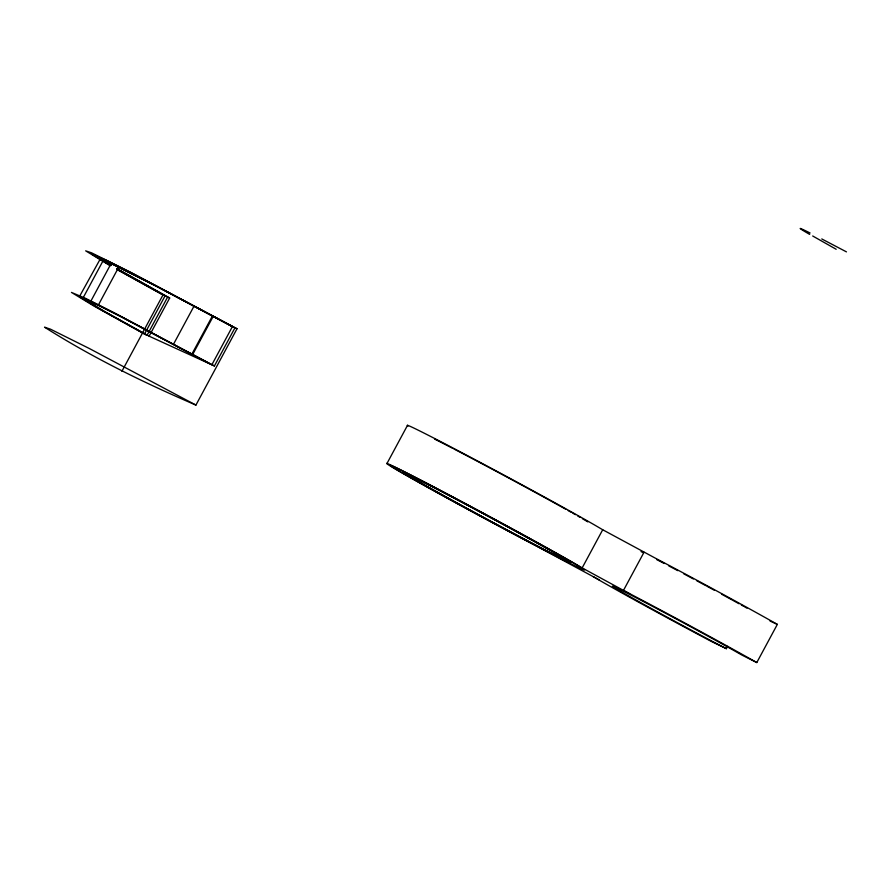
<?xml version="1.0" encoding="UTF-8"?>
<svg xmlns="http://www.w3.org/2000/svg" width="891" height="891" viewBox="0 0 891 891"><rect width="100%" height="100%" fill="white"/><g stroke="black" fill="none" stroke-linecap="round" stroke-linejoin="round"><path stroke-width="1.34" d="M79.399 296.647L100.627 258.312L155.814 285.777L232.395 326.629L211.846 364.798L118.548 315.28L92.709 302.238L79.399 296.647L99.803 309.043L147.06 335.25L167.619 297.082L169.669 298.017L149.12 336.185L104.86 311.638L85.748 300.033L98.222 305.279L122.423 317.486L209.786 363.862L149.12 336.185M82.562 298.864L103.111 260.695L99.948 258.479M90.592 301.648L111.141 263.48L158.62 287.437L232.395 326.629M98.222 305.279L118.77 267.111M121.889 371.313L162.986 294.966L165.047 295.912L144.498 334.08L93.488 305.791L71.458 292.415L85.826 298.452L113.714 312.529L214.408 365.967L234.968 327.799L237.017 328.746L195.92 405.082C143.763 382.629 92.541 357.625 44.55 327.186L50.464 329.158L89.3 348.492L195.92 405.082M173.467 344.294L194.026 306.125M191.866 354.161L212.414 315.993M192.712 354.44L213.261 316.272M386.984 463.465L407.532 425.297M629.703 593.807L582.157 567.923L602.706 529.755L595.377 525.445A114.304 1.994 28.3 0 0 476.139 460.235A114.304 1.994 28.3 0 0 408.067 426.021M644.026 552.242L623.466 590.41L634.258 596.057A108.39 1.893 28.3 0 1 753.619 660.754L756.793 662.559L777.342 624.391L774.168 622.586A108.39 1.893 28.3 0 0 654.818 557.877L602.706 529.755M593.172 576.588L598.563 579.763A108.39 1.893 28.3 0 0 711.642 641.598L726.377 648.681L727.657 646.298M111.141 263.48L106.296 261.865L111.42 265.251M144.498 334.08L147.06 335.25M211.846 364.798L214.408 365.967M770.047 621.06L777.342 624.391M756.793 662.559L741.813 655.03A78.831 1.381 28.3 0 0 647.144 603.497A78.831 1.381 28.3 0 0 621.183 591.646A78.831 1.381 28.3 0 0 715.841 643.191L726.377 648.681M821.769 238.933L846.45 251.875M237.017 328.746L130.409 272.145L91.561 252.821L85.659 250.85L108.98 265.017M234.968 327.799L134.274 274.361L106.374 260.283L92.007 254.236L110.684 265.685M599.409 579.985L537.184 546.439A114.304 1.994 28.3 0 1 399.914 471.707A114.304 1.994 28.3 0 1 437.57 488.881A114.304 1.994 28.3 0 1 574.829 563.613L582.157 567.923M169.669 298.017L116.799 268.492M167.619 297.082L116.91 268.87M165.047 295.912L117.657 269.661M162.986 294.966L117.233 269.672M836.181 249.28L812.681 235.981M103.111 260.695L110.005 264.883M641.019 551.585A78.831 1.381 28.3 0 1 643.324 552.732M656.589 559.526A78.831 1.381 28.3 0 1 664.207 563.502M668.773 565.896A78.831 1.381 28.3 0 1 677.795 570.652M683.675 573.771A78.831 1.381 28.3 0 1 693.398 578.961M696.773 580.776A78.831 1.381 28.3 0 1 705.872 585.665M706.997 586.278A78.831 1.381 28.3 0 1 714.37 590.265M721.599 594.197A78.831 1.381 28.3 0 1 732.001 599.888M733.115 600.489A78.831 1.381 28.3 0 1 739.051 603.764M741.334 605.022A78.831 1.381 28.3 0 1 743.551 606.259M744.631 606.86A78.831 1.381 28.3 0 1 746.97 608.163M434.596 439.096A95.582 1.671 28.3 0 1 452.806 448.396M453.942 448.986A95.582 1.671 28.3 0 1 565.818 509.273M568.18 510.599A95.582 1.671 28.3 0 1 571.521 512.481M572.857 513.227A95.582 1.671 28.3 0 1 575.408 514.675M577.802 516.045A95.582 1.671 28.3 0 1 580.019 517.315M582.38 518.673A95.582 1.671 28.3 0 1 587.782 521.87M809.663 234.4A82.774 1.448 28.3 0 1 810.097 232.996M432.903 490.15A110.361 1.927 28.3 0 0 584.296 569.984A110.361 1.927 28.3 0 0 444.91 492.834A110.361 1.927 28.3 0 0 432.903 490.15M440.689 494.082A94.591 1.648 28.3 0 0 570.452 562.511A94.591 1.648 28.3 0 0 450.98 496.376A94.591 1.648 28.3 0 0 440.689 494.082M442.638 495.062A90.659 1.582 28.3 0 0 566.988 560.639A90.659 1.582 28.3 0 0 452.494 497.267A90.659 1.582 28.3 0 0 442.638 495.062"/></g></svg>
